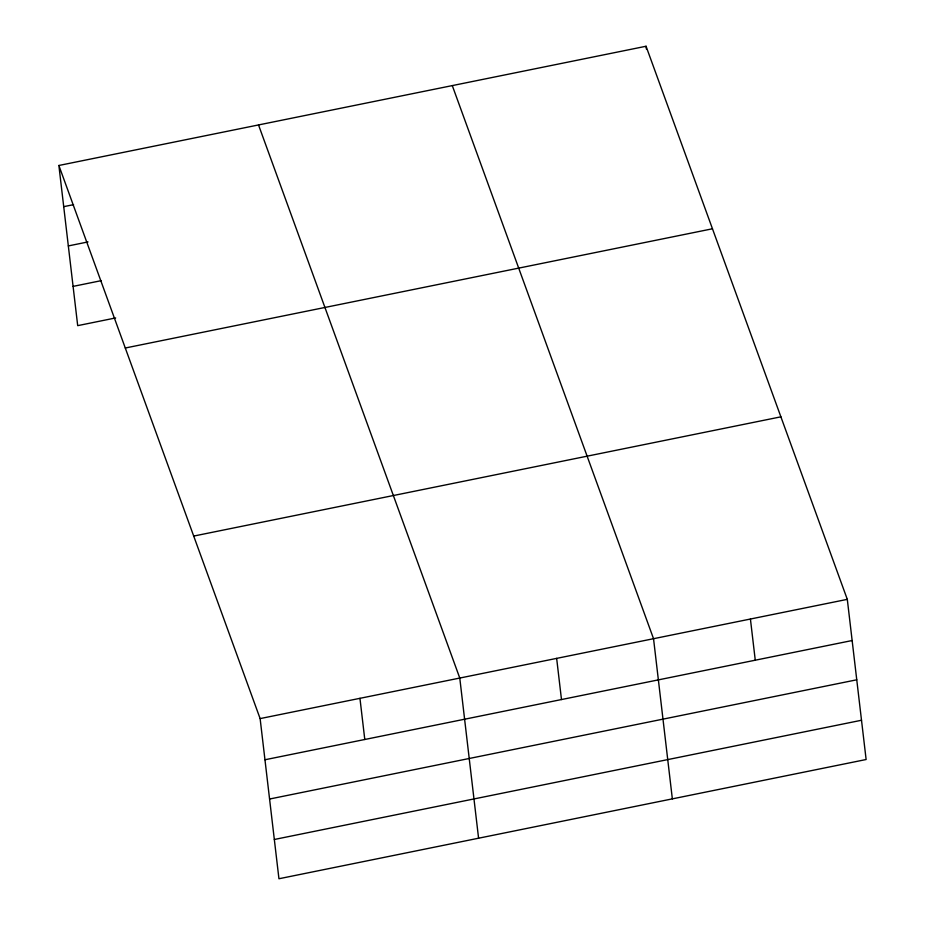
<?xml version="1.0" encoding="UTF-8"?>
<svg xmlns="http://www.w3.org/2000/svg" width="925" height="925" viewBox="0 0 925 925"><rect width="100%" height="100%" fill="white"/><g stroke="black" fill="none" stroke-linecap="round" stroke-linejoin="round"><path stroke-width="1.39" d="M58.876 165.483L646.055 46.25L847.3 599.354L866.124 759.518L278.945 878.75L260.122 718.598L58.876 165.483L77.7 325.646L115.66 317.934M63.721 206.657L73.561 204.656M68.334 245.923L88.014 241.922M73.087 286.38L101.195 280.668M125.291 348.008L712.47 228.776M193.718 536.072L780.897 416.828M260.122 718.598L847.3 599.354M264.966 759.76L852.145 640.528M269.58 799.027L856.758 679.794M274.332 839.484L861.51 720.251M452.29 85.597L653.536 638.701L672.348 798.865M258.526 124.944L459.771 678.048L478.583 838.212M750.418 619.033L755.263 660.196M646.055 46.25L646.39 49.094M556.653 658.38L561.487 699.554M359.952 698.329L364.785 739.491"/></g></svg>
